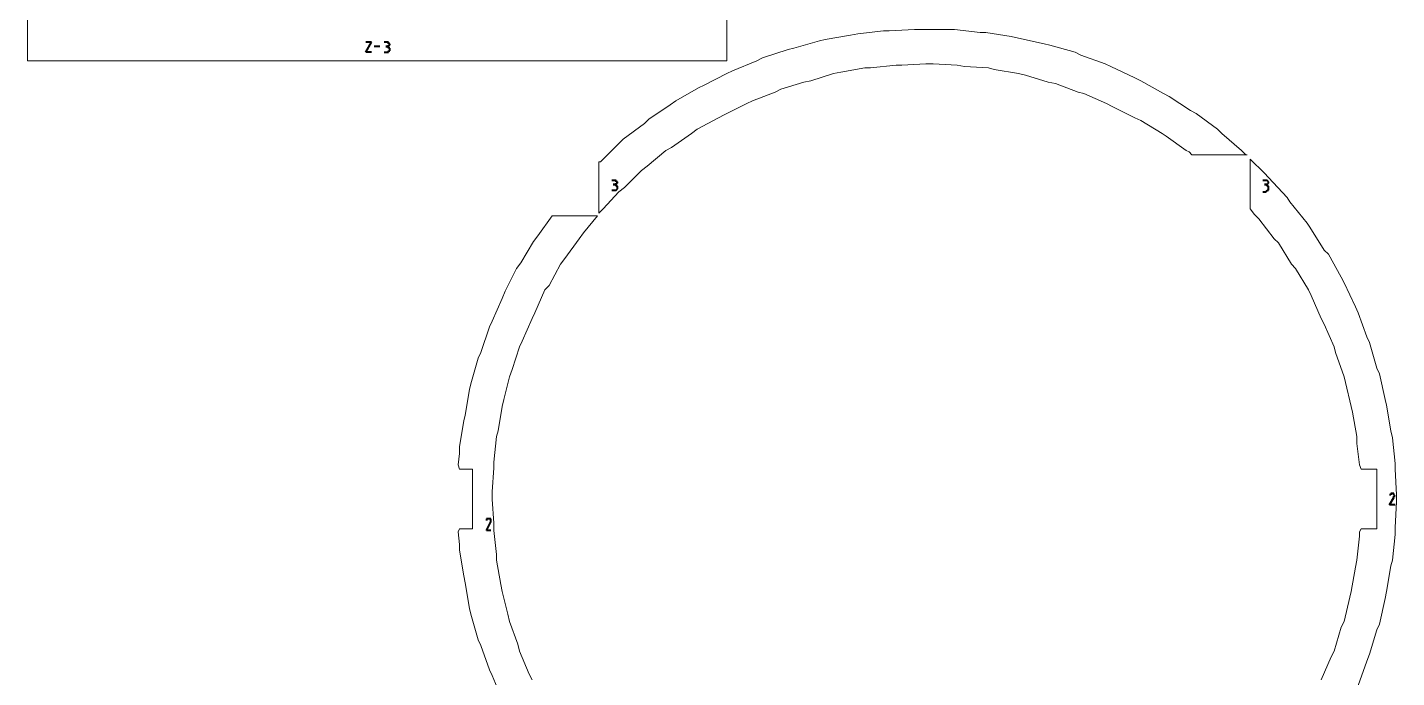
# Model space of a CAD drawing. Header units: millimetres. Extents: x -99 to 99, y -143 to 131.
# Drawn here: x -99.3 to -2.9, y 2 to 47.7 of the extents above; entities that cross this region are included whole.
import ezdxf

# ---------------------------------------------------------------- set-up
doc = ezdxf.new("R2010")
doc.units = ezdxf.units.MM
doc.header["$MEASUREMENT"] = 0
doc.layers.add('layer 1', color=7, linetype='Continuous')

msp = doc.modelspace()

# ---------------------------------------------------------------- linework, layer by layer
at = {"layer": 'layer 1', "color": 5, "lineweight": 13}
for points in [[(-50.0477, 45.3637), (-50.0477, 45.3637), (-50.0477, 51.2639), (-50.0477, 51.2639)], [(-99.2523, 50.9649), (-99.2523, 50.9649), (-99.2523, 45.3637), (-99.2523, 45.3637)], [(-40.8455, 47.2634), (-40.8455, 47.2634), (-41.3456, 47.1655), (-41.3456, 47.1655)], [(-39.0463, 47.4645), (-39.0463, 47.4645), (-40.8455, 47.2634), (-40.8455, 47.2634)], [(-38.6468, 47.4645), (-38.6468, 47.4645), (-39.0463, 47.4645), (-39.0463, 47.4645)], [(-36.845, 47.5651), (-36.845, 47.5651), (-38.6468, 47.4645), (-38.6468, 47.4645)], [(-36.3476, 47.5651), (-36.3476, 47.5651), (-36.845, 47.5651), (-36.845, 47.5651)], [(-34.5458, 47.5651), (-34.5458, 47.5651), (-36.3476, 47.5651), (-36.3476, 47.5651)], [(-34.0457, 47.5651), (-34.0457, 47.5651), (-34.5458, 47.5651), (-34.5458, 47.5651)], [(-32.2465, 47.364), (-32.2465, 47.364), (-34.0457, 47.5651), (-34.0457, 47.5651)], [(-31.847, 47.364), (-31.847, 47.364), (-32.2465, 47.364), (-32.2465, 47.364)], [(-30.0452, 47.065), (-30.0452, 47.065), (-31.847, 47.364), (-31.847, 47.364)], [(-45.3461, 46.2633), (-45.3461, 46.2633), (-45.7482, 46.1654), (-45.7482, 46.1654)], [(-43.5469, 46.7634), (-43.5469, 46.7634), (-45.3461, 46.2633), (-45.3461, 46.2633)], [(-43.1474, 46.8639), (-43.1474, 46.8639), (-43.5469, 46.7634), (-43.5469, 46.7634)], [(-41.3456, 47.1655), (-41.3456, 47.1655), (-43.1474, 46.8639), (-43.1474, 46.8639)], [(-29.5452, 46.9644), (-29.5452, 46.9644), (-30.0452, 47.065), (-30.0452, 47.065)], [(-27.746, 46.5649), (-27.746, 46.5649), (-29.5452, 46.9644), (-29.5452, 46.9644)], [(-27.3465, 46.4644), (-27.3465, 46.4644), (-27.746, 46.5649), (-27.746, 46.5649)], [(-25.5447, 45.9643), (-25.5447, 45.9643), (-27.3465, 46.4644), (-27.3465, 46.4644)], [(-99.2523, 45.3637), (-99.2523, 45.3637), (-92.7515, 45.3637), (-92.7515, 45.3637)], [(-92.7515, 45.3637), (-92.7515, 45.3637), (-50.0477, 45.3637), (-50.0477, 45.3637)], [(-47.9469, 45.3637), (-47.9469, 45.3637), (-49.6482, 44.6652), (-49.6482, 44.6652)], [(-47.5474, 45.5648), (-47.5474, 45.5648), (-47.9469, 45.3637), (-47.9469, 45.3637)], [(-45.7482, 46.1654), (-45.7482, 46.1654), (-47.5474, 45.5648), (-47.5474, 45.5648)], [(-25.1451, 45.7632), (-25.1451, 45.7632), (-25.5447, 45.9643), (-25.5447, 45.9643)], [(-23.4465, 45.1653), (-23.4465, 45.1653), (-25.1451, 45.7632), (-25.1451, 45.7632)], [(-50.0477, 44.4641), (-50.0477, 44.4641), (-51.6484, 43.6651), (-51.6484, 43.6651)], [(-49.6482, 44.6652), (-49.6482, 44.6652), (-50.0477, 44.4641), (-50.0477, 44.4641)], [(-44.1475, 43.9641), (-44.1475, 43.9641), (-42.5468, 44.4641), (-42.5468, 44.4641)], [(-42.5468, 44.4641), (-42.5468, 44.4641), (-42.0467, 44.5647), (-42.0467, 44.5647)], [(-42.0467, 44.5647), (-42.0467, 44.5647), (-40.3454, 44.8637), (-40.3454, 44.8637)], [(-40.3454, 44.8637), (-40.3454, 44.8637), (-39.9459, 44.8637), (-39.9459, 44.8637)], [(-39.9459, 44.8637), (-39.9459, 44.8637), (-38.1468, 45.0647), (-38.1468, 45.0647)], [(-38.1468, 45.0647), (-38.1468, 45.0647), (-37.7472, 45.0647), (-37.7472, 45.0647)], [(-37.7472, 45.0647), (-37.7472, 45.0647), (-36.046, 45.1653), (-36.046, 45.1653)], [(-36.046, 45.1653), (-36.046, 45.1653), (-35.5459, 45.1653), (-35.5459, 45.1653)], [(-35.5459, 45.1653), (-35.5459, 45.1653), (-33.8473, 45.0647), (-33.8473, 45.0647)], [(-33.8473, 45.0647), (-33.8473, 45.0647), (-33.3472, 44.9642), (-33.3472, 44.9642)], [(-33.3472, 44.9642), (-33.3472, 44.9642), (-31.6459, 44.8637), (-31.6459, 44.8637)], [(-31.6459, 44.8637), (-31.6459, 44.8637), (-31.2464, 44.7658), (-31.2464, 44.7658)], [(-31.2464, 44.7658), (-31.2464, 44.7658), (-29.5452, 44.4641), (-29.5452, 44.4641)], [(-29.5452, 44.4641), (-29.5452, 44.4641), (-29.0451, 44.3636), (-29.0451, 44.3636)], [(-29.0451, 44.3636), (-29.0451, 44.3636), (-27.4444, 43.8635), (-27.4444, 43.8635)], [(-23.0443, 44.9642), (-23.0443, 44.9642), (-23.4465, 45.1653), (-23.4465, 45.1653)], [(-21.3457, 44.1652), (-21.3457, 44.1652), (-23.0443, 44.9642), (-23.0443, 44.9642)], [(-52.048, 43.464), (-52.048, 43.464), (-53.6487, 42.5644), (-53.6487, 42.5644)], [(-51.6484, 43.6651), (-51.6484, 43.6651), (-52.048, 43.464), (-52.048, 43.464)], [(-46.6478, 43.165), (-46.6478, 43.165), (-46.2483, 43.3635), (-46.2483, 43.3635)], [(-46.2483, 43.3635), (-46.2483, 43.3635), (-44.6476, 43.8635), (-44.6476, 43.8635)], [(-44.6476, 43.8635), (-44.6476, 43.8635), (-44.1475, 43.9641), (-44.1475, 43.9641)], [(-27.4444, 43.8635), (-27.4444, 43.8635), (-26.9443, 43.7656), (-26.9443, 43.7656)], [(-26.9443, 43.7656), (-26.9443, 43.7656), (-25.3462, 43.165), (-25.3462, 43.165)], [(-20.9462, 43.9641), (-20.9462, 43.9641), (-21.3457, 44.1652), (-21.3457, 44.1652)], [(-19.3455, 43.0645), (-19.3455, 43.0645), (-20.9462, 43.9641), (-20.9462, 43.9641)], [(-53.6487, 42.5644), (-53.6487, 42.5644), (-54.0482, 42.2654), (-54.0482, 42.2654)], [(-48.6481, 42.3633), (-48.6481, 42.3633), (-48.2459, 42.5644), (-48.2459, 42.5644)], [(-48.2459, 42.5644), (-48.2459, 42.5644), (-46.6478, 43.165), (-46.6478, 43.165)], [(-25.3462, 43.165), (-25.3462, 43.165), (-24.9467, 43.0645), (-24.9467, 43.0645)], [(-24.9467, 43.0645), (-24.9467, 43.0645), (-23.346, 42.3633), (-23.346, 42.3633)], [(-18.9459, 42.8634), (-18.9459, 42.8634), (-19.3455, 43.0645), (-19.3455, 43.0645)], [(-17.4458, 41.8633), (-17.4458, 41.8633), (-18.9459, 42.8634), (-18.9459, 42.8634)], [(-54.0482, 42.2654), (-54.0482, 42.2654), (-55.5484, 41.2653), (-55.5484, 41.2653)], [(-50.6483, 41.3632), (-50.6483, 41.3632), (-50.2462, 41.5643), (-50.2462, 41.5643)], [(-50.2462, 41.5643), (-50.2462, 41.5643), (-48.6481, 42.3633), (-48.6481, 42.3633)], [(-23.346, 42.3633), (-23.346, 42.3633), (-22.9464, 42.1649), (-22.9464, 42.1649)], [(-22.9464, 42.1649), (-22.9464, 42.1649), (-21.3457, 41.3632), (-21.3457, 41.3632)], [(-17.0436, 41.6648), (-17.0436, 41.6648), (-17.4458, 41.8633), (-17.4458, 41.8633)], [(-15.546, 40.5642), (-15.546, 40.5642), (-17.0436, 41.6648), (-17.0436, 41.6648)], [(-55.8474, 40.9637), (-55.8474, 40.9637), (-57.3476, 39.863), (-57.3476, 39.863)], [(-55.5484, 41.2653), (-55.5484, 41.2653), (-55.8474, 40.9637), (-55.8474, 40.9637)], [(-52.548, 40.2652), (-52.548, 40.2652), (-52.1485, 40.5642), (-52.1485, 40.5642)], [(-52.1485, 40.5642), (-52.1485, 40.5642), (-50.6483, 41.3632), (-50.6483, 41.3632)], [(-21.3457, 41.3632), (-21.3457, 41.3632), (-20.9462, 41.1648), (-20.9462, 41.1648)], [(-20.9462, 41.1648), (-20.9462, 41.1648), (-19.446, 40.2652), (-19.446, 40.2652)], [(-15.2444, 40.2652), (-15.2444, 40.2652), (-15.546, 40.5642), (-15.546, 40.5642)], [(-57.6465, 39.5641), (-57.6465, 39.5641), (-58.9483, 38.2649), (-58.9483, 38.2649)], [(-57.3476, 39.863), (-57.3476, 39.863), (-57.6465, 39.5641), (-57.6465, 39.5641)], [(-53.9477, 39.2651), (-53.9477, 39.2651), (-52.548, 40.2652), (-52.548, 40.2652)], [(-19.446, 40.2652), (-19.446, 40.2652), (-19.1444, 40.0641), (-19.1444, 40.0641)], [(-19.1444, 40.0641), (-19.1444, 40.0641), (-17.7447, 39.064), (-17.7447, 39.064)], [(-13.8448, 39.064), (-13.8448, 39.064), (-15.2444, 40.2652), (-15.2444, 40.2652)], [(-55.6489, 37.9633), (-55.6489, 37.9633), (-54.3472, 39.064), (-54.3472, 39.064)], [(-54.3472, 39.064), (-54.3472, 39.064), (-53.9477, 39.2651), (-53.9477, 39.2651)], [(-17.7447, 39.064), (-17.7447, 39.064), (-17.5437, 38.9634), (-17.5437, 38.9634)], [(-17.5437, 38.9634), (-17.5437, 38.9634), (-17.3452, 38.765), (-17.3452, 38.765)], [(-17.3452, 38.765), (-17.3452, 38.765), (-17.3452, 38.765), (-17.3452, 38.765)], [(-17.3452, 38.765), (-17.3452, 38.765), (-13.4453, 38.765), (-13.4453, 38.765)], [(-13.5458, 38.765), (-13.5458, 38.765), (-13.8448, 39.064), (-13.8448, 39.064)], [(-13.4453, 38.765), (-13.4453, 38.765), (-13.5458, 38.765), (-13.5458, 38.765)], [(-58.9483, 38.2649), (-58.9483, 38.2649), (-59.0488, 38.2649), (-59.0488, 38.2649)], [(-59.0488, 38.2649), (-59.0488, 38.2649), (-59.0488, 34.664), (-59.0488, 34.664)], [(-57.247, 36.4631), (-57.247, 36.4631), (-56.0485, 37.6643), (-56.0485, 37.6643)], [(-56.0485, 37.6643), (-56.0485, 37.6643), (-55.6489, 37.9633), (-55.6489, 37.9633)], [(-12.244, 37.4633), (-12.244, 37.4633), (-13.2442, 38.4634), (-13.2442, 38.4634)], [(-13.2442, 38.4634), (-13.2442, 38.4634), (-13.2442, 34.9629), (-13.2442, 34.9629)], [(-11.9451, 37.1643), (-11.9451, 37.1643), (-12.244, 37.4633), (-12.244, 37.4633)], [(-10.6433, 35.7646), (-10.6433, 35.7646), (-11.9451, 37.1643), (-11.9451, 37.1643)], [(-58.7472, 34.9629), (-58.7472, 34.9629), (-57.6465, 36.1642), (-57.6465, 36.1642)], [(-57.6465, 36.1642), (-57.6465, 36.1642), (-57.247, 36.4631), (-57.247, 36.4631)], [(-10.4449, 35.463), (-10.4449, 35.463), (-10.6433, 35.7646), (-10.6433, 35.7646)], [(-59.0488, 34.664), (-59.0488, 34.664), (-58.7472, 34.9629), (-58.7472, 34.9629)], [(-13.2442, 34.9629), (-13.2442, 34.9629), (-12.9452, 34.5634), (-12.9452, 34.5634)], [(-9.2437, 33.9628), (-9.2437, 33.9628), (-10.4449, 35.463), (-10.4449, 35.463)], [(-62.3482, 34.4629), (-62.3482, 34.4629), (-63.3483, 33.0632), (-63.3483, 33.0632)], [(-59.1467, 34.4629), (-59.1467, 34.4629), (-62.3482, 34.4629), (-62.3482, 34.4629)], [(-60.1469, 33.2643), (-60.1469, 33.2643), (-59.1467, 34.4629), (-59.1467, 34.4629)], [(-12.9452, 34.5634), (-12.9452, 34.5634), (-12.6436, 34.2644), (-12.6436, 34.2644)], [(-12.6436, 34.2644), (-12.6436, 34.2644), (-11.5455, 32.8648), (-11.5455, 32.8648)], [(-9.0452, 33.6638), (-9.0452, 33.6638), (-9.2437, 33.9628), (-9.2437, 33.9628)], [(-63.3483, 33.0632), (-63.3483, 33.0632), (-63.6473, 32.6637), (-63.6473, 32.6637)], [(-61.4486, 31.4652), (-61.4486, 31.4652), (-60.4485, 32.8648), (-60.4485, 32.8648)], [(-60.4485, 32.8648), (-60.4485, 32.8648), (-60.1469, 33.2643), (-60.1469, 33.2643)], [(-11.5455, 32.8648), (-11.5455, 32.8648), (-11.2439, 32.5632), (-11.2439, 32.5632)], [(-8.0451, 32.0631), (-8.0451, 32.0631), (-9.0452, 33.6638), (-9.0452, 33.6638)], [(-63.6473, 32.6637), (-63.6473, 32.6637), (-64.5495, 31.1635), (-64.5495, 31.1635)], [(-11.2439, 32.5632), (-11.2439, 32.5632), (-10.3443, 31.063), (-10.3443, 31.063)], [(-7.7435, 31.7641), (-7.7435, 31.7641), (-8.0451, 32.0631), (-8.0451, 32.0631)], [(-64.5495, 31.1635), (-64.5495, 31.1635), (-64.8485, 30.764), (-64.8485, 30.764)], [(-62.5493, 29.5628), (-62.5493, 29.5628), (-61.7476, 31.063), (-61.7476, 31.063)], [(-61.7476, 31.063), (-61.7476, 31.063), (-61.4486, 31.4652), (-61.4486, 31.4652)], [(-10.3443, 31.063), (-10.3443, 31.063), (-10.0454, 30.764), (-10.0454, 30.764)], [(-6.8439, 30.1634), (-6.8439, 30.1634), (-7.7435, 31.7641), (-7.7435, 31.7641)], [(-64.8485, 30.764), (-64.8485, 30.764), (-65.6475, 29.1633), (-65.6475, 29.1633)], [(-10.0454, 30.764), (-10.0454, 30.764), (-9.1431, 29.2638), (-9.1431, 29.2638)], [(-6.6428, 29.7639), (-6.6428, 29.7639), (-6.8439, 30.1634), (-6.8439, 30.1634)], [(-65.6475, 29.1633), (-65.6475, 29.1633), (-65.8486, 28.6632), (-65.8486, 28.6632)], [(-63.5494, 27.6631), (-63.5494, 27.6631), (-62.8483, 29.2638), (-62.8483, 29.2638)], [(-62.8483, 29.2638), (-62.8483, 29.2638), (-62.5493, 29.5628), (-62.5493, 29.5628)], [(-9.1431, 29.2638), (-9.1431, 29.2638), (-8.9447, 28.8643), (-8.9447, 28.8643)], [(-5.8438, 28.0626), (-5.8438, 28.0626), (-6.6428, 29.7639), (-6.6428, 29.7639)], [(-65.8486, 28.6632), (-65.8486, 28.6632), (-66.5498, 27.0651), (-66.5498, 27.0651)], [(-8.9447, 28.8643), (-8.9447, 28.8643), (-8.2435, 27.2636), (-8.2435, 27.2636)], [(-5.6427, 27.6631), (-5.6427, 27.6631), (-5.8438, 28.0626), (-5.8438, 28.0626)], [(-66.5498, 27.0651), (-66.5498, 27.0651), (-66.7482, 26.663), (-66.7482, 26.663)], [(-64.449, 25.6628), (-64.449, 25.6628), (-63.7478, 27.2636), (-63.7478, 27.2636)], [(-63.7478, 27.2636), (-63.7478, 27.2636), (-63.5494, 27.6631), (-63.5494, 27.6631)], [(-8.2435, 27.2636), (-8.2435, 27.2636), (-8.0451, 26.8641), (-8.0451, 26.8641)], [(-5.0447, 25.9645), (-5.0447, 25.9645), (-5.6427, 27.6631), (-5.6427, 27.6631)], [(-66.7482, 26.663), (-66.7482, 26.663), (-67.3488, 24.8638), (-67.3488, 24.8638)], [(-8.0451, 26.8641), (-8.0451, 26.8641), (-7.344, 25.2633), (-7.344, 25.2633)], [(-65.1475, 23.6626), (-65.1475, 23.6626), (-64.6474, 25.2633), (-64.6474, 25.2633)], [(-64.6474, 25.2633), (-64.6474, 25.2633), (-64.449, 25.6628), (-64.449, 25.6628)], [(-7.344, 25.2633), (-7.344, 25.2633), (-7.2434, 24.8638), (-7.2434, 24.8638)], [(-4.8437, 25.5649), (-4.8437, 25.5649), (-5.0447, 25.9645), (-5.0447, 25.9645)], [(-4.3436, 23.7631), (-4.3436, 23.7631), (-4.8437, 25.5649), (-4.8437, 25.5649)], [(-67.5499, 24.4643), (-67.5499, 24.4643), (-68.05, 22.6625), (-68.05, 22.6625)], [(-67.3488, 24.8638), (-67.3488, 24.8638), (-67.5499, 24.4643), (-67.5499, 24.4643)], [(-7.2434, 24.8638), (-7.2434, 24.8638), (-6.6428, 23.1625), (-6.6428, 23.1625)], [(-65.7481, 21.5644), (-65.7481, 21.5644), (-65.3486, 23.1625), (-65.3486, 23.1625)], [(-65.3486, 23.1625), (-65.3486, 23.1625), (-65.1475, 23.6626), (-65.1475, 23.6626)], [(-6.6428, 23.1625), (-6.6428, 23.1625), (-6.5449, 22.763), (-6.5449, 22.763)], [(-4.1452, 23.3636), (-4.1452, 23.3636), (-4.3436, 23.7631), (-4.3436, 23.7631)], [(-3.743, 21.5644), (-3.743, 21.5644), (-4.1452, 23.3636), (-4.1452, 23.3636)], [(-68.1479, 22.2629), (-68.1479, 22.2629), (-68.4495, 20.4638), (-68.4495, 20.4638)], [(-68.05, 22.6625), (-68.05, 22.6625), (-68.1479, 22.2629), (-68.1479, 22.2629)], [(-6.5449, 22.763), (-6.5449, 22.763), (-6.1428, 21.0644), (-6.1428, 21.0644)], [(-65.8486, 21.0644), (-65.8486, 21.0644), (-65.7481, 21.5644), (-65.7481, 21.5644)], [(-3.6451, 21.1649), (-3.6451, 21.1649), (-3.743, 21.5644), (-3.743, 21.5644)], [(-68.4495, 20.4638), (-68.4495, 20.4638), (-68.5474, 20.0643), (-68.5474, 20.0643)], [(-66.1476, 19.3631), (-66.1476, 19.3631), (-65.8486, 21.0644), (-65.8486, 21.0644)], [(-6.1428, 21.0644), (-6.1428, 21.0644), (-6.0449, 20.6649), (-6.0449, 20.6649)], [(-6.0449, 20.6649), (-6.0449, 20.6649), (-5.7432, 18.9636), (-5.7432, 18.9636)], [(-3.3435, 19.3631), (-3.3435, 19.3631), (-3.6451, 21.1649), (-3.6451, 21.1649)], [(-68.5474, 20.0643), (-68.5474, 20.0643), (-68.849, 18.2624), (-68.849, 18.2624)], [(-66.2482, 18.9636), (-66.2482, 18.9636), (-66.1476, 19.3631), (-66.1476, 19.3631)], [(-3.2429, 18.863), (-3.2429, 18.863), (-3.3435, 19.3631), (-3.3435, 19.3631)], [(-66.4492, 17.1644), (-66.4492, 17.1644), (-66.2482, 18.9636), (-66.2482, 18.9636)], [(-5.7432, 18.9636), (-5.7432, 18.9636), (-5.7432, 18.4635), (-5.7432, 18.4635)], [(-5.7432, 18.4635), (-5.7432, 18.4635), (-5.5448, 16.9633), (-5.5448, 16.9633)], [(-3.0445, 17.0639), (-3.0445, 17.0639), (-3.2429, 18.863), (-3.2429, 18.863)], [(-68.849, 17.7624), (-68.849, 17.7624), (-68.9495, 16.9633), (-68.9495, 16.9633)], [(-68.849, 18.2624), (-68.849, 18.2624), (-68.849, 17.7624), (-68.849, 17.7624)], [(-68.9495, 16.9633), (-68.9495, 16.9633), (-68.849, 16.6644), (-68.849, 16.6644)], [(-68.849, 16.6644), (-68.849, 16.6644), (-67.9494, 16.6644), (-67.9494, 16.6644)], [(-67.9494, 16.6644), (-67.9494, 16.6644), (-67.9494, 12.4628), (-67.9494, 12.4628)], [(-66.5498, 15.0636), (-66.5498, 15.0636), (-66.4492, 16.7623), (-66.4492, 16.7623)], [(-66.4492, 16.7623), (-66.4492, 16.7623), (-66.4492, 17.1644), (-66.4492, 17.1644)], [(-5.5448, 16.9633), (-5.5448, 16.9633), (-5.4443, 16.6644), (-5.4443, 16.6644)], [(-5.4443, 16.6644), (-5.4443, 16.6644), (-4.3436, 16.6644), (-4.3436, 16.6644)], [(-4.3436, 16.6644), (-4.3436, 16.6644), (-4.3436, 12.4628), (-4.3436, 12.4628)], [(-3.0445, 16.6644), (-3.0445, 16.6644), (-3.0445, 17.0639), (-3.0445, 17.0639)], [(-2.9439, 14.8625), (-2.9439, 14.8625), (-3.0445, 16.6644), (-3.0445, 16.6644)], [(-66.5498, 14.5636), (-66.5498, 14.5636), (-66.5498, 15.0636), (-66.5498, 15.0636)], [(-66.4492, 12.8623), (-66.4492, 12.8623), (-66.5498, 14.5636), (-66.5498, 14.5636)], [(-2.9439, 14.3625), (-2.9439, 14.3625), (-2.9439, 14.8625), (-2.9439, 14.8625)], [(-3.0445, 12.5633), (-3.0445, 12.5633), (-2.9439, 14.3625), (-2.9439, 14.3625)], [(-66.4492, 12.3622), (-66.4492, 12.3622), (-66.4492, 12.8623), (-66.4492, 12.8623)], [(-3.0445, 12.0633), (-3.0445, 12.0633), (-3.0445, 12.5633), (-3.0445, 12.5633)], [(-68.849, 12.4628), (-68.849, 12.4628), (-68.9495, 12.2643), (-68.9495, 12.2643)], [(-68.9495, 12.2643), (-68.9495, 12.2643), (-68.849, 11.3621), (-68.849, 11.3621)], [(-67.9494, 12.4628), (-67.9494, 12.4628), (-68.849, 12.4628), (-68.849, 12.4628)], [(-66.2482, 10.6636), (-66.2482, 10.6636), (-66.4492, 12.3622), (-66.4492, 12.3622)], [(-5.5448, 11.9627), (-5.5448, 11.9627), (-5.7432, 10.2641), (-5.7432, 10.2641)], [(-5.4443, 12.4628), (-5.4443, 12.4628), (-5.5448, 12.2643), (-5.5448, 12.2643)], [(-5.5448, 12.2643), (-5.5448, 12.2643), (-5.5448, 11.9627), (-5.5448, 11.9627)], [(-4.3436, 12.4628), (-4.3436, 12.4628), (-5.4443, 12.4628), (-5.4443, 12.4628)], [(-3.2429, 10.2641), (-3.2429, 10.2641), (-3.0445, 12.0633), (-3.0445, 12.0633)], [(-68.849, 11.3621), (-68.849, 11.3621), (-68.849, 10.9626), (-68.849, 10.9626)], [(-68.849, 10.9626), (-68.849, 10.9626), (-68.5474, 9.1634), (-68.5474, 9.1634)], [(-66.2482, 10.2641), (-66.2482, 10.2641), (-66.2482, 10.6636), (-66.2482, 10.6636)], [(-65.9492, 8.5628), (-65.9492, 8.5628), (-66.2482, 10.2641), (-66.2482, 10.2641)], [(-5.8438, 9.764), (-5.8438, 9.764), (-6.1428, 8.0628), (-6.1428, 8.0628)], [(-5.7432, 10.2641), (-5.7432, 10.2641), (-5.8438, 9.764), (-5.8438, 9.764)], [(-3.6451, 8.0628), (-3.6451, 8.0628), (-3.3435, 9.8619), (-3.3435, 9.8619)], [(-3.3435, 9.8619), (-3.3435, 9.8619), (-3.2429, 10.2641), (-3.2429, 10.2641)], [(-68.5474, 9.1634), (-68.5474, 9.1634), (-68.4495, 8.6634), (-68.4495, 8.6634)], [(-68.4495, 8.6634), (-68.4495, 8.6634), (-68.1479, 6.8642), (-68.1479, 6.8642)], [(-65.8486, 8.0628), (-65.8486, 8.0628), (-65.9492, 8.5628), (-65.9492, 8.5628)], [(-65.4491, 6.462), (-65.4491, 6.462), (-65.8486, 8.0628), (-65.8486, 8.0628)], [(-6.1428, 8.0628), (-6.1428, 8.0628), (-6.2433, 7.6632), (-6.2433, 7.6632)], [(-3.743, 7.5627), (-3.743, 7.5627), (-3.6451, 8.0628), (-3.6451, 8.0628)], [(-68.1479, 6.8642), (-68.1479, 6.8642), (-68.05, 6.462), (-68.05, 6.462)], [(-6.2433, 7.6632), (-6.2433, 7.6632), (-6.6428, 5.962), (-6.6428, 5.962)], [(-4.1452, 5.7635), (-4.1452, 5.7635), (-3.743, 7.5627), (-3.743, 7.5627)], [(-68.05, 6.462), (-68.05, 6.462), (-67.5499, 4.6629), (-67.5499, 4.6629)], [(-65.3486, 5.962), (-65.3486, 5.962), (-65.4491, 6.462), (-65.4491, 6.462)], [(-64.748, 4.3639), (-64.748, 4.3639), (-65.3486, 5.962), (-65.3486, 5.962)], [(-6.6428, 5.962), (-6.6428, 5.962), (-6.8439, 5.5624), (-6.8439, 5.5624)], [(-6.8439, 5.5624), (-6.8439, 5.5624), (-7.344, 3.8638), (-7.344, 3.8638)], [(-4.8437, 3.6627), (-4.8437, 3.6627), (-4.3436, 5.364), (-4.3436, 5.364)], [(-4.3436, 5.364), (-4.3436, 5.364), (-4.1452, 5.7635), (-4.1452, 5.7635)], [(-67.5499, 4.6629), (-67.5499, 4.6629), (-67.3488, 4.2633), (-67.3488, 4.2633)], [(-67.3488, 4.2633), (-67.3488, 4.2633), (-66.7482, 2.5621), (-66.7482, 2.5621)], [(-64.6474, 3.8638), (-64.6474, 3.8638), (-64.748, 4.3639), (-64.748, 4.3639)], [(-63.9489, 2.2631), (-63.9489, 2.2631), (-64.6474, 3.8638), (-64.6474, 3.8638)], [(-7.344, 3.8638), (-7.344, 3.8638), (-7.545, 3.4617), (-7.545, 3.4617)], [(-7.545, 3.4617), (-7.545, 3.4617), (-8.2435, 1.8636), (-8.2435, 1.8636)], [(-5.6427, 1.4641), (-5.6427, 1.4641), (-5.0447, 3.1627), (-5.0447, 3.1627)], [(-5.0447, 3.1627), (-5.0447, 3.1627), (-4.8437, 3.6627), (-4.8437, 3.6627)], [(-66.7482, 2.5621), (-66.7482, 2.5621), (-66.5498, 2.1626), (-66.5498, 2.1626)], [(-66.5498, 2.1626), (-66.5498, 2.1626), (-65.8486, 0.4639), (-65.8486, 0.4639)], [(-63.7478, 1.8636), (-63.7478, 1.8636), (-63.9489, 2.2631), (-63.9489, 2.2631)]]:
    msp.add_open_spline(points, degree=3, dxfattribs=at)
at = {"layer": 'layer 1', "color": 1, "lineweight": 40}
for points in [[(-75.4504, 45.9643), (-75.4504, 45.9643), (-75.0482, 46.6655), (-75.0482, 46.6655)], [(-75.0482, 46.6655), (-75.0482, 46.6655), (-75.4504, 46.6655), (-75.4504, 46.6655)], [(-74.4502, 46.3638), (-74.4502, 46.3638), (-74.8498, 46.3638), (-74.8498, 46.3638)], [(-73.9502, 46.6655), (-73.9502, 46.6655), (-74.1486, 46.6655), (-74.1486, 46.6655)], [(-73.9502, 46.3638), (-73.9502, 46.3638), (-74.0481, 46.3638), (-74.0481, 46.3638)], [(-74.0481, 46.3638), (-74.0481, 46.3638), (-73.9502, 46.3638), (-73.9502, 46.3638)], [(-73.8496, 46.6655), (-73.8496, 46.6655), (-73.9502, 46.6655), (-73.9502, 46.6655)], [(-73.9502, 46.6655), (-73.9502, 46.6655), (-73.9502, 46.6655), (-73.9502, 46.6655)], [(-73.9502, 46.6655), (-73.9502, 46.6655), (-73.9502, 46.6655), (-73.9502, 46.6655)], [(-73.8496, 46.3638), (-73.8496, 46.3638), (-73.9502, 46.3638), (-73.9502, 46.3638)], [(-73.9502, 46.3638), (-73.9502, 46.3638), (-73.9502, 46.3638), (-73.9502, 46.3638)], [(-73.9502, 46.3638), (-73.9502, 46.3638), (-73.9502, 46.3638), (-73.9502, 46.3638)], [(-73.9502, 46.3638), (-73.9502, 46.3638), (-73.9502, 46.3638), (-73.9502, 46.3638)], [(-73.9502, 46.3638), (-73.9502, 46.3638), (-73.9502, 46.3638), (-73.9502, 46.3638)], [(-73.9502, 46.3638), (-73.9502, 46.3638), (-73.9502, 46.3638), (-73.9502, 46.3638)], [(-73.9502, 46.3638), (-73.9502, 46.3638), (-73.8496, 46.3638), (-73.8496, 46.3638)], [(-73.8496, 46.5649), (-73.8496, 46.5649), (-73.8496, 46.6655), (-73.8496, 46.6655)], [(-73.8496, 46.6655), (-73.8496, 46.6655), (-73.8496, 46.6655), (-73.8496, 46.6655)], [(-73.8496, 46.6655), (-73.8496, 46.6655), (-73.8496, 46.6655), (-73.8496, 46.6655)], [(-73.8496, 46.6655), (-73.8496, 46.6655), (-73.8496, 46.6655), (-73.8496, 46.6655)], [(-73.7491, 46.5649), (-73.7491, 46.5649), (-73.8496, 46.5649), (-73.8496, 46.5649)], [(-73.8496, 46.3638), (-73.8496, 46.3638), (-73.8496, 46.4644), (-73.8496, 46.4644)], [(-73.8496, 46.4644), (-73.8496, 46.4644), (-73.8496, 46.4644), (-73.8496, 46.4644)], [(-73.8496, 46.4644), (-73.8496, 46.4644), (-73.8496, 46.4644), (-73.8496, 46.4644)], [(-73.8496, 46.4644), (-73.8496, 46.4644), (-73.7491, 46.4644), (-73.7491, 46.4644)], [(-73.8496, 46.2633), (-73.8496, 46.2633), (-73.8496, 46.3638), (-73.8496, 46.3638)], [(-73.8496, 46.3638), (-73.8496, 46.3638), (-73.8496, 46.3638), (-73.8496, 46.3638)], [(-73.8496, 46.3638), (-73.8496, 46.3638), (-73.8496, 46.3638), (-73.8496, 46.3638)], [(-73.7491, 46.2633), (-73.7491, 46.2633), (-73.8496, 46.2633), (-73.8496, 46.2633)], [(-73.8496, 46.2633), (-73.8496, 46.2633), (-73.8496, 46.2633), (-73.8496, 46.2633)], [(-73.8496, 46.2633), (-73.8496, 46.2633), (-73.8496, 46.2633), (-73.8496, 46.2633)], [(-73.7491, 46.4644), (-73.7491, 46.4644), (-73.7491, 46.5649), (-73.7491, 46.5649)], [(-73.7491, 46.5649), (-73.7491, 46.5649), (-73.7491, 46.5649), (-73.7491, 46.5649)], [(-73.7491, 46.5649), (-73.7491, 46.5649), (-73.7491, 46.5649), (-73.7491, 46.5649)], [(-73.7491, 46.1654), (-73.7491, 46.1654), (-73.7491, 46.2633), (-73.7491, 46.2633)], [(-75.0482, 45.9643), (-75.0482, 45.9643), (-75.4504, 45.9643), (-75.4504, 45.9643)], [(-74.1486, 45.9643), (-74.1486, 45.9643), (-73.9502, 45.9643), (-73.9502, 45.9643)], [(-73.9502, 45.9643), (-73.9502, 45.9643), (-73.9502, 45.9643), (-73.9502, 45.9643)], [(-73.9502, 45.9643), (-73.9502, 45.9643), (-73.9502, 45.9643), (-73.9502, 45.9643)], [(-73.9502, 45.9643), (-73.9502, 45.9643), (-73.9502, 45.9643), (-73.9502, 45.9643)], [(-73.9502, 45.9643), (-73.9502, 45.9643), (-73.8496, 45.9643), (-73.8496, 45.9643)], [(-73.8496, 45.9643), (-73.8496, 45.9643), (-73.8496, 46.0649), (-73.8496, 46.0649)], [(-73.8496, 46.0649), (-73.8496, 46.0649), (-73.8496, 46.0649), (-73.8496, 46.0649)], [(-73.8496, 46.0649), (-73.8496, 46.0649), (-73.8496, 46.0649), (-73.8496, 46.0649)], [(-73.8496, 46.0649), (-73.8496, 46.0649), (-73.7491, 46.0649), (-73.7491, 46.0649)], [(-73.8496, 45.9643), (-73.8496, 45.9643), (-73.8496, 45.9643), (-73.8496, 45.9643)], [(-73.7491, 46.0649), (-73.7491, 46.0649), (-73.7491, 46.1654), (-73.7491, 46.1654)], [(-73.7491, 46.1654), (-73.7491, 46.1654), (-73.7491, 46.1654), (-73.7491, 46.1654)], [(-73.7491, 46.1654), (-73.7491, 46.1654), (-73.7491, 46.1654), (-73.7491, 46.1654)], [(-57.9482, 36.9632), (-57.9482, 36.9632), (-58.1466, 36.9632), (-58.1466, 36.9632)], [(-57.9482, 36.6642), (-57.9482, 36.6642), (-58.0487, 36.6642), (-58.0487, 36.6642)], [(-58.0487, 36.6642), (-58.0487, 36.6642), (-57.9482, 36.6642), (-57.9482, 36.6642)], [(-57.8476, 36.9632), (-57.8476, 36.9632), (-57.9482, 36.9632), (-57.9482, 36.9632)], [(-57.9482, 36.9632), (-57.9482, 36.9632), (-57.9482, 36.9632), (-57.9482, 36.9632)], [(-57.8476, 36.6642), (-57.8476, 36.6642), (-57.9482, 36.6642), (-57.9482, 36.6642)], [(-57.9482, 36.6642), (-57.9482, 36.6642), (-57.9482, 36.6642), (-57.9482, 36.6642)], [(-57.9482, 36.6642), (-57.9482, 36.6642), (-57.9482, 36.6642), (-57.9482, 36.6642)], [(-57.9482, 36.6642), (-57.9482, 36.6642), (-57.9482, 36.6642), (-57.9482, 36.6642)], [(-57.9482, 36.6642), (-57.9482, 36.6642), (-57.8476, 36.6642), (-57.8476, 36.6642)], [(-57.8476, 36.8653), (-57.8476, 36.8653), (-57.8476, 36.9632), (-57.8476, 36.9632)], [(-57.8476, 36.9632), (-57.8476, 36.9632), (-57.8476, 36.9632), (-57.8476, 36.9632)], [(-57.8476, 36.9632), (-57.8476, 36.9632), (-57.8476, 36.9632), (-57.8476, 36.9632)], [(-57.8476, 36.9632), (-57.8476, 36.9632), (-57.8476, 36.9632), (-57.8476, 36.9632)], [(-57.7471, 36.8653), (-57.7471, 36.8653), (-57.8476, 36.8653), (-57.8476, 36.8653)], [(-57.8476, 36.6642), (-57.8476, 36.6642), (-57.8476, 36.7648), (-57.8476, 36.7648)], [(-57.8476, 36.7648), (-57.8476, 36.7648), (-57.7471, 36.7648), (-57.7471, 36.7648)], [(-57.8476, 36.5637), (-57.8476, 36.5637), (-57.8476, 36.6642), (-57.8476, 36.6642)], [(-57.8476, 36.6642), (-57.8476, 36.6642), (-57.8476, 36.6642), (-57.8476, 36.6642)], [(-57.8476, 36.6642), (-57.8476, 36.6642), (-57.8476, 36.6642), (-57.8476, 36.6642)], [(-57.8476, 36.6642), (-57.8476, 36.6642), (-57.8476, 36.6642), (-57.8476, 36.6642)], [(-57.8476, 36.6642), (-57.8476, 36.6642), (-57.8476, 36.6642), (-57.8476, 36.6642)], [(-57.7471, 36.7648), (-57.7471, 36.7648), (-57.7471, 36.8653), (-57.7471, 36.8653)], [(-57.7471, 36.8653), (-57.7471, 36.8653), (-57.7471, 36.8653), (-57.7471, 36.8653)], [(-57.7471, 36.7648), (-57.7471, 36.7648), (-57.7471, 36.7648), (-57.7471, 36.7648)], [(-57.7471, 36.7648), (-57.7471, 36.7648), (-57.7471, 36.7648), (-57.7471, 36.7648)], [(-57.7471, 36.7648), (-57.7471, 36.7648), (-57.7471, 36.7648), (-57.7471, 36.7648)], [(-12.1435, 36.9632), (-12.1435, 36.9632), (-12.3446, 36.9632), (-12.3446, 36.9632)], [(-12.1435, 36.6642), (-12.1435, 36.6642), (-12.244, 36.6642), (-12.244, 36.6642)], [(-12.244, 36.6642), (-12.244, 36.6642), (-12.1435, 36.6642), (-12.1435, 36.6642)], [(-12.0456, 36.9632), (-12.0456, 36.9632), (-12.1435, 36.9632), (-12.1435, 36.9632)], [(-12.1435, 36.9632), (-12.1435, 36.9632), (-12.1435, 36.9632), (-12.1435, 36.9632)], [(-12.0456, 36.6642), (-12.0456, 36.6642), (-12.1435, 36.6642), (-12.1435, 36.6642)], [(-12.1435, 36.6642), (-12.1435, 36.6642), (-12.1435, 36.6642), (-12.1435, 36.6642)], [(-12.1435, 36.6642), (-12.1435, 36.6642), (-12.1435, 36.6642), (-12.1435, 36.6642)], [(-12.1435, 36.6642), (-12.1435, 36.6642), (-12.1435, 36.6642), (-12.1435, 36.6642)], [(-12.1435, 36.6642), (-12.1435, 36.6642), (-12.0456, 36.6642), (-12.0456, 36.6642)], [(-11.9451, 36.8653), (-11.9451, 36.8653), (-12.0456, 36.9632), (-12.0456, 36.9632)], [(-12.0456, 36.9632), (-12.0456, 36.9632), (-12.0456, 36.9632), (-12.0456, 36.9632)], [(-12.0456, 36.9632), (-12.0456, 36.9632), (-12.0456, 36.9632), (-12.0456, 36.9632)], [(-12.0456, 36.9632), (-12.0456, 36.9632), (-12.0456, 36.9632), (-12.0456, 36.9632)], [(-12.0456, 36.6642), (-12.0456, 36.6642), (-11.9451, 36.7648), (-11.9451, 36.7648)], [(-12.0456, 36.5637), (-12.0456, 36.5637), (-12.0456, 36.6642), (-12.0456, 36.6642)], [(-12.0456, 36.6642), (-12.0456, 36.6642), (-12.0456, 36.6642), (-12.0456, 36.6642)], [(-12.0456, 36.6642), (-12.0456, 36.6642), (-12.0456, 36.6642), (-12.0456, 36.6642)], [(-12.0456, 36.6642), (-12.0456, 36.6642), (-12.0456, 36.6642), (-12.0456, 36.6642)], [(-12.0456, 36.6642), (-12.0456, 36.6642), (-12.0456, 36.6642), (-12.0456, 36.6642)], [(-11.9451, 36.7648), (-11.9451, 36.7648), (-11.9451, 36.8653), (-11.9451, 36.8653)], [(-11.9451, 36.8653), (-11.9451, 36.8653), (-11.9451, 36.8653), (-11.9451, 36.8653)], [(-11.9451, 36.8653), (-11.9451, 36.8653), (-11.9451, 36.8653), (-11.9451, 36.8653)], [(-11.9451, 36.8653), (-11.9451, 36.8653), (-11.9451, 36.8653), (-11.9451, 36.8653)], [(-11.9451, 36.8653), (-11.9451, 36.8653), (-11.9451, 36.8653), (-11.9451, 36.8653)], [(-11.9451, 36.7648), (-11.9451, 36.7648), (-11.9451, 36.7648), (-11.9451, 36.7648)], [(-11.9451, 36.7648), (-11.9451, 36.7648), (-11.9451, 36.7648), (-11.9451, 36.7648)], [(-58.1466, 36.2647), (-58.1466, 36.2647), (-57.9482, 36.2647), (-57.9482, 36.2647)], [(-57.9482, 36.2647), (-57.9482, 36.2647), (-57.9482, 36.2647), (-57.9482, 36.2647)], [(-57.9482, 36.2647), (-57.9482, 36.2647), (-57.9482, 36.2647), (-57.9482, 36.2647)], [(-57.9482, 36.2647), (-57.9482, 36.2647), (-57.8476, 36.2647), (-57.8476, 36.2647)], [(-57.7471, 36.5637), (-57.7471, 36.5637), (-57.8476, 36.5637), (-57.8476, 36.5637)], [(-57.8476, 36.5637), (-57.8476, 36.5637), (-57.8476, 36.5637), (-57.8476, 36.5637)], [(-57.8476, 36.5637), (-57.8476, 36.5637), (-57.8476, 36.5637), (-57.8476, 36.5637)], [(-57.8476, 36.2647), (-57.8476, 36.2647), (-57.7471, 36.3652), (-57.7471, 36.3652)], [(-57.8476, 36.2647), (-57.8476, 36.2647), (-57.8476, 36.2647), (-57.8476, 36.2647)], [(-57.8476, 36.2647), (-57.8476, 36.2647), (-57.8476, 36.2647), (-57.8476, 36.2647)], [(-57.8476, 36.2647), (-57.8476, 36.2647), (-57.8476, 36.2647), (-57.8476, 36.2647)], [(-57.8476, 36.2647), (-57.8476, 36.2647), (-57.8476, 36.2647), (-57.8476, 36.2647)], [(-57.7471, 36.4631), (-57.7471, 36.4631), (-57.7471, 36.5637), (-57.7471, 36.5637)], [(-57.7471, 36.3652), (-57.7471, 36.3652), (-57.7471, 36.4631), (-57.7471, 36.4631)], [(-57.7471, 36.4631), (-57.7471, 36.4631), (-57.7471, 36.4631), (-57.7471, 36.4631)], [(-57.7471, 36.4631), (-57.7471, 36.4631), (-57.7471, 36.4631), (-57.7471, 36.4631)], [(-57.7471, 36.3652), (-57.7471, 36.3652), (-57.7471, 36.3652), (-57.7471, 36.3652)], [(-57.7471, 36.3652), (-57.7471, 36.3652), (-57.7471, 36.3652), (-57.7471, 36.3652)], [(-12.3446, 36.1642), (-12.3446, 36.1642), (-12.1435, 36.1642), (-12.1435, 36.1642)], [(-12.1435, 36.1642), (-12.1435, 36.1642), (-12.0456, 36.2647), (-12.0456, 36.2647)], [(-12.1435, 36.1642), (-12.1435, 36.1642), (-12.1435, 36.1642), (-12.1435, 36.1642)], [(-12.1435, 36.1642), (-12.1435, 36.1642), (-12.1435, 36.1642), (-12.1435, 36.1642)], [(-11.9451, 36.5637), (-11.9451, 36.5637), (-12.0456, 36.5637), (-12.0456, 36.5637)], [(-12.0456, 36.5637), (-12.0456, 36.5637), (-12.0456, 36.5637), (-12.0456, 36.5637)], [(-12.0456, 36.2647), (-12.0456, 36.2647), (-12.0456, 36.2647), (-12.0456, 36.2647)], [(-12.0456, 36.2647), (-12.0456, 36.2647), (-12.0456, 36.2647), (-12.0456, 36.2647)], [(-12.0456, 36.2647), (-12.0456, 36.2647), (-12.0456, 36.2647), (-12.0456, 36.2647)], [(-12.0456, 36.2647), (-12.0456, 36.2647), (-11.9451, 36.2647), (-11.9451, 36.2647)], [(-11.9451, 36.4631), (-11.9451, 36.4631), (-11.9451, 36.5637), (-11.9451, 36.5637)], [(-11.9451, 36.5637), (-11.9451, 36.5637), (-11.9451, 36.5637), (-11.9451, 36.5637)], [(-11.9451, 36.3652), (-11.9451, 36.3652), (-11.9451, 36.4631), (-11.9451, 36.4631)], [(-11.9451, 36.4631), (-11.9451, 36.4631), (-11.9451, 36.4631), (-11.9451, 36.4631)], [(-11.9451, 36.4631), (-11.9451, 36.4631), (-11.9451, 36.4631), (-11.9451, 36.4631)], [(-11.9451, 36.2647), (-11.9451, 36.2647), (-11.9451, 36.3652), (-11.9451, 36.3652)], [(-11.9451, 36.3652), (-11.9451, 36.3652), (-11.9451, 36.3652), (-11.9451, 36.3652)], [(-11.9451, 36.3652), (-11.9451, 36.3652), (-11.9451, 36.3652), (-11.9451, 36.3652)], [(-3.3435, 14.8625), (-3.3435, 14.8625), (-3.444, 14.8625), (-3.444, 14.8625)], [(-3.444, 14.8625), (-3.444, 14.8625), (-3.444, 14.8625), (-3.444, 14.8625)], [(-3.444, 14.1641), (-3.444, 14.1641), (-3.145, 14.6641), (-3.145, 14.6641)], [(-3.2429, 14.9631), (-3.2429, 14.9631), (-3.3435, 14.9631), (-3.3435, 14.9631)], [(-3.3435, 14.9631), (-3.3435, 14.9631), (-3.3435, 14.9631), (-3.3435, 14.9631)], [(-3.3435, 14.9631), (-3.3435, 14.9631), (-3.3435, 14.9631), (-3.3435, 14.9631)], [(-3.3435, 14.9631), (-3.3435, 14.9631), (-3.3435, 14.8625), (-3.3435, 14.8625)], [(-3.145, 14.9631), (-3.145, 14.9631), (-3.2429, 14.9631), (-3.2429, 14.9631)], [(-3.2429, 14.9631), (-3.2429, 14.9631), (-3.2429, 14.9631), (-3.2429, 14.9631)], [(-3.2429, 14.9631), (-3.2429, 14.9631), (-3.2429, 14.9631), (-3.2429, 14.9631)], [(-3.2429, 14.9631), (-3.2429, 14.9631), (-3.2429, 14.9631), (-3.2429, 14.9631)], [(-3.145, 14.8625), (-3.145, 14.8625), (-3.145, 14.9631), (-3.145, 14.9631)], [(-3.145, 14.9631), (-3.145, 14.9631), (-3.145, 14.9631), (-3.145, 14.9631)], [(-3.145, 14.9631), (-3.145, 14.9631), (-3.145, 14.9631), (-3.145, 14.9631)], [(-3.0445, 14.7647), (-3.0445, 14.7647), (-3.145, 14.8625), (-3.145, 14.8625)], [(-3.145, 14.8625), (-3.145, 14.8625), (-3.145, 14.8625), (-3.145, 14.8625)], [(-3.145, 14.8625), (-3.145, 14.8625), (-3.145, 14.8625), (-3.145, 14.8625)], [(-3.145, 14.8625), (-3.145, 14.8625), (-3.145, 14.8625), (-3.145, 14.8625)], [(-3.145, 14.6641), (-3.145, 14.6641), (-3.145, 14.7647), (-3.145, 14.7647)], [(-3.145, 14.7647), (-3.145, 14.7647), (-3.145, 14.7647), (-3.145, 14.7647)], [(-3.145, 14.7647), (-3.145, 14.7647), (-3.145, 14.7647), (-3.145, 14.7647)], [(-3.145, 14.7647), (-3.145, 14.7647), (-3.145, 14.7647), (-3.145, 14.7647)], [(-3.145, 14.7647), (-3.145, 14.7647), (-3.0445, 14.7647), (-3.0445, 14.7647)], [(-3.145, 14.6641), (-3.145, 14.6641), (-3.145, 14.6641), (-3.145, 14.6641)], [(-3.145, 14.6641), (-3.145, 14.6641), (-3.145, 14.6641), (-3.145, 14.6641)], [(-3.145, 14.6641), (-3.145, 14.6641), (-3.145, 14.6641), (-3.145, 14.6641)], [(-3.145, 14.6641), (-3.145, 14.6641), (-3.145, 14.6641), (-3.145, 14.6641)], [(-3.145, 14.6641), (-3.145, 14.6641), (-3.145, 14.6641), (-3.145, 14.6641)], [(-3.145, 14.6641), (-3.145, 14.6641), (-3.145, 14.6641), (-3.145, 14.6641)], [(-3.145, 14.6641), (-3.145, 14.6641), (-3.145, 14.6641), (-3.145, 14.6641)], [(-3.145, 14.6641), (-3.145, 14.6641), (-3.145, 14.6641), (-3.145, 14.6641)], [(-3.145, 14.6641), (-3.145, 14.6641), (-3.145, 14.6641), (-3.145, 14.6641)], [(-3.0445, 14.1641), (-3.0445, 14.1641), (-3.444, 14.1641), (-3.444, 14.1641)], [(-66.8488, 13.1639), (-66.8488, 13.1639), (-66.9493, 13.1639), (-66.9493, 13.1639)], [(-66.9493, 13.1639), (-66.9493, 13.1639), (-66.9493, 13.1639), (-66.9493, 13.1639)], [(-66.9493, 13.1639), (-66.9493, 13.1639), (-66.9493, 13.0634), (-66.9493, 13.0634)], [(-66.9493, 13.0634), (-66.9493, 13.0634), (-66.9493, 13.0634), (-66.9493, 13.0634)], [(-66.9493, 12.3622), (-66.9493, 12.3622), (-66.6477, 12.9628), (-66.6477, 12.9628)], [(-66.7482, 13.1639), (-66.7482, 13.1639), (-66.8488, 13.1639), (-66.8488, 13.1639)], [(-66.8488, 13.1639), (-66.8488, 13.1639), (-66.8488, 13.1639), (-66.8488, 13.1639)], [(-66.8488, 13.1639), (-66.8488, 13.1639), (-66.8488, 13.1639), (-66.8488, 13.1639)], [(-66.6477, 13.1639), (-66.6477, 13.1639), (-66.7482, 13.1639), (-66.7482, 13.1639)], [(-66.7482, 13.1639), (-66.7482, 13.1639), (-66.7482, 13.1639), (-66.7482, 13.1639)], [(-66.7482, 13.1639), (-66.7482, 13.1639), (-66.7482, 13.1639), (-66.7482, 13.1639)], [(-66.7482, 13.1639), (-66.7482, 13.1639), (-66.7482, 13.1639), (-66.7482, 13.1639)], [(-66.7482, 13.1639), (-66.7482, 13.1639), (-66.7482, 13.1639), (-66.7482, 13.1639)], [(-66.6477, 13.0634), (-66.6477, 13.0634), (-66.6477, 13.1639), (-66.6477, 13.1639)], [(-66.6477, 13.1639), (-66.6477, 13.1639), (-66.6477, 13.1639), (-66.6477, 13.1639)], [(-66.6477, 12.9628), (-66.6477, 12.9628), (-66.6477, 13.0634), (-66.6477, 13.0634)], [(-66.6477, 13.0634), (-66.6477, 13.0634), (-66.6477, 13.0634), (-66.6477, 13.0634)], [(-66.6477, 13.0634), (-66.6477, 13.0634), (-66.6477, 13.0634), (-66.6477, 13.0634)], [(-66.6477, 12.9628), (-66.6477, 12.9628), (-66.6477, 12.9628), (-66.6477, 12.9628)], [(-66.6477, 12.9628), (-66.6477, 12.9628), (-66.6477, 12.9628), (-66.6477, 12.9628)], [(-66.6477, 12.9628), (-66.6477, 12.9628), (-66.6477, 12.9628), (-66.6477, 12.9628)], [(-66.6477, 12.9628), (-66.6477, 12.9628), (-66.6477, 12.9628), (-66.6477, 12.9628)], [(-66.6477, 12.9628), (-66.6477, 12.9628), (-66.6477, 12.9628), (-66.6477, 12.9628)], [(-66.6477, 12.9628), (-66.6477, 12.9628), (-66.6477, 12.9628), (-66.6477, 12.9628)], [(-66.6477, 12.9628), (-66.6477, 12.9628), (-66.6477, 12.9628), (-66.6477, 12.9628)], [(-66.6477, 12.9628), (-66.6477, 12.9628), (-66.6477, 12.9628), (-66.6477, 12.9628)], [(-66.6477, 12.9628), (-66.6477, 12.9628), (-66.6477, 12.9628), (-66.6477, 12.9628)], [(-66.6477, 12.9628), (-66.6477, 12.9628), (-66.6477, 12.9628), (-66.6477, 12.9628)], [(-66.6477, 12.9628), (-66.6477, 12.9628), (-66.6477, 12.9628), (-66.6477, 12.9628)], [(-66.6477, 12.9628), (-66.6477, 12.9628), (-66.6477, 12.9628), (-66.6477, 12.9628)], [(-66.6477, 12.9628), (-66.6477, 12.9628), (-66.6477, 12.9628), (-66.6477, 12.9628)], [(-66.6477, 12.9628), (-66.6477, 12.9628), (-66.6477, 12.9628), (-66.6477, 12.9628)], [(-66.6477, 12.3622), (-66.6477, 12.3622), (-66.9493, 12.3622), (-66.9493, 12.3622)]]:
    msp.add_open_spline(points, degree=3, dxfattribs=at)

doc.saveas('drawing.dxf')
